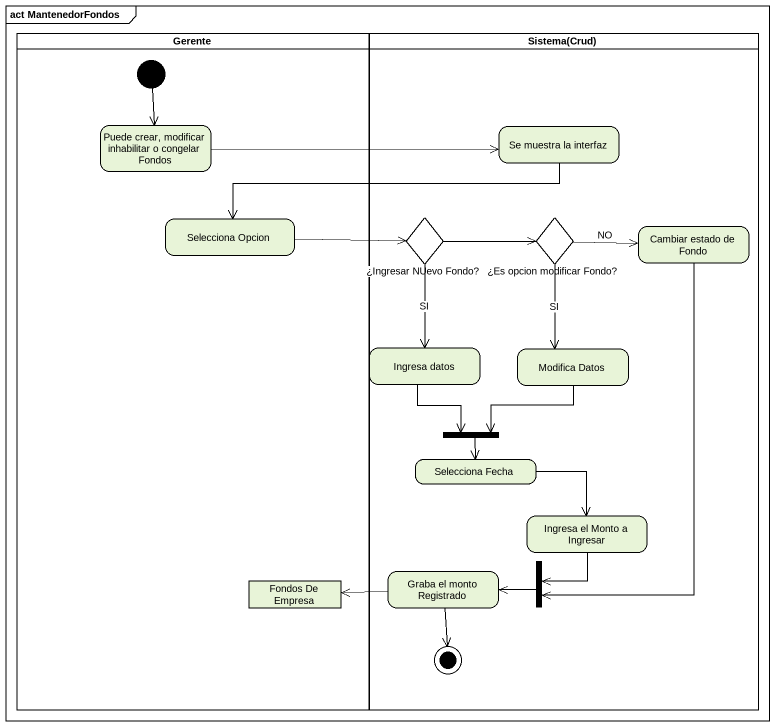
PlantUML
@startuml
mainframe act MantenedorFondos
hide empty description
state Gerente <<partition>> {
  state "Puede crear, modificar inhabilitar o congelar Fondos" as Puede_crear_modificar
  state "Selecciona Opcion" as Selecciona_Opcion
  state "Fondos De Empresa" as Fondos_De_Empresa <<object>>
  [*] --> Puede_crear_modificar
}
state "Sistema(Crud)" as Sistema_Crud <<partition>> {
  state "Se muestra la interfaz" as Se_muestra_la_interfaz
  state "¿Ingresar NUevo Fondo?" as Ingresar_NUevo_Fondo <<choice>>
  state "¿Es opcion modificar Fondo?" as Es_opcion_modificar_Fondo <<choice>>
  state "Cambiar estado de Fondo" as Cambiar_estado_de_Fondo
  state "Ingresa datos" as Ingresa_datos
  state "Modifica Datos" as Modifica_Datos
  state fork1 <<join>>
  state "Selecciona Fecha" as Selecciona_Fecha
  state "Ingresa el Monto a Ingresar" as Ingresa_el_Monto_a_Ingresar
  state "Graba el monto Registrado" as Graba_el_monto_Registrado
  state fork2 <<join>>
  Graba_el_monto_Registrado --> [*]
}
Puede_crear_modificar -right-> Se_muestra_la_interfaz
Se_muestra_la_interfaz -left-> Selecciona_Opcion
Selecciona_Opcion -right-> Ingresar_NUevo_Fondo
Ingresar_NUevo_Fondo -right-> Es_opcion_modificar_Fondo
Ingresar_NUevo_Fondo --> Ingresa_datos : SI
Es_opcion_modificar_Fondo -right-> Cambiar_estado_de_Fondo : NO
Es_opcion_modificar_Fondo --> Modifica_Datos : SI
Cambiar_estado_de_Fondo --> fork2
Ingresa_datos --> fork1
Modifica_Datos --> fork1
fork1 --> Selecciona_Fecha
Selecciona_Fecha -right-> Ingresa_el_Monto_a_Ingresar
Ingresa_el_Monto_a_Ingresar --> fork2
Graba_el_monto_Registrado -left-> Fondos_De_Empresa
fork2 -left-> Graba_el_monto_Registrado
@enduml
